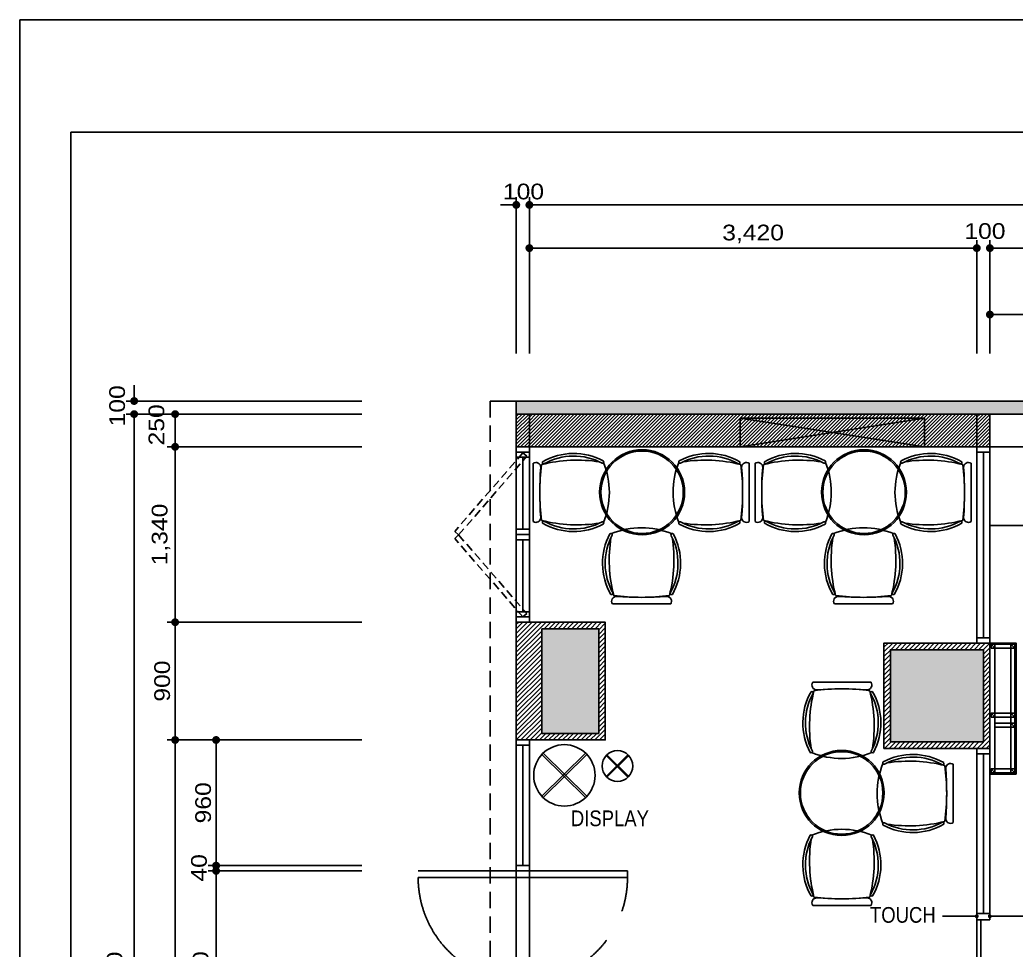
# Model space of a CAD drawing. Extents: x 700607 to 725777, y -92033 to -74213.
# Drawn here: x 700607 to 708221, y -81320 to -74213 of the extents above; entities that cross this region are included whole.
import ezdxf

# ---------------------------------------------------------------- set-up
doc = ezdxf.new("R2010")
doc.units = 0
doc.header["$MEASUREMENT"] = 0
for name, pattern in [('CENTER', [65, 60, -2, 1, -2]), ('CENTER2', [1.125, 0.75, -0.125, 0.125, -0.125]), ('DASHED', [0.75, 0.5, -0.25]), ('HIDDEN2', [0.1875, 0.125, -0.0625])]:
    doc.linetypes.add(name, pattern=pattern)
doc.layers.get('0').update_dxf_attribs({"linetype": 'CONTINUOUS'})
doc.layers.get('DEFPOINTS').update_dxf_attribs({"linetype": 'CONTINUOUS'})
for name, color, linetype in [('253dim', 253, 'CONTINUOUS'), ('C200-CEN', 2, 'CENTER'), ('CONTINU', 7, 'CONTINUOUS'), ('DOOR', 6, 'CONTINUOUS'), ('FUR', 6, 'CONTINUOUS'), ('NO', 3, 'CONTINUOUS'), ('PLANT-03-SMLINE', 1, 'CONTINUOUS'), ('SH', 3, 'CONTINUOUS'), ('TEXT', 7, 'CONTINUOUS'), ('WAL', 3, 'CONTINUOUS'), ('WALL', 2, 'CONTINUOUS'), ('마감선', 150, 'CONTINUOUS'), ('바닥타일', 9, 'CONTINUOUS'), ('자재선', 120, 'CONTINUOUS')]:
    doc.layers.add(name, color=color, linetype=linetype)
doc.styles.add('A3', font='', dxfattribs={"width": 0.9, "height": 100})
doc.styles.add('울릉도L', font='', dxfattribs={"width": 1.2})
doc.styles.get('A3').set_extended_font_data('HY울릉도L')
doc.styles.get('울릉도L').set_extended_font_data('HY울릉도L')
doc.dimstyles.new('CH60', dxfattribs={"dimscale": 60, "dimtxt": 2, "dimasz": 1, "dimexe": 1, "dimexo": 2, "dimgap": 0.6, "dimtad": 1, "dimdec": 0, "dimzin": 0, "dimdsep": 46, "dimlunit": 6, "dimtxsty": '울릉도L', "dimblk": 'DOT', "dimcen": 5, "dimclrd": 5, "dimclre": 5, "dimclrt": 7, "dimadec": 0, "dimazin": 0, "dimtfac": 1, "dimtdec": 0, "dimtix": 1, "dimtofl": 0, "dimtmove": 2, "dimatfit": 3, "dimldrblk": 'DOT', "dimfxl": 1, "dimtolj": 1, "dimtzin": 0, "dimarcsym": 0})
pattern_1 = [(45, (669676.592, -80995.892), (-13.258252, 13.258252), [])]

# ---------------------------------------------------------------- blocks, each defined once
blk = doc.blocks.new('A$C407D77B5')
at = {"layer": '바닥타일', "color": 8, "ltscale": 500}
for p, q in [((264, 270), (41.8, 49.9)), ((41.8, 262.9), (264, 42.8)), ((48.8, 270), (271.1, 49.9)), ((271.1, 262.9), (48.8, 42.8))]:
    blk.add_line(p, q, dxfattribs=at)
at = {"layer": '바닥타일', "color": 6}
blk.add_circle((156.4, 156.4), 156.4, dxfattribs=at)
blk = doc.blocks.new('_DOT')
at = {"color": 0, "linetype": 'ByBlock'}
blk.add_line((-0.5, 0), (-1, 0), dxfattribs=at)
at = {"color": 0, "linetype": 'ByBlock', "const_width": 0.5}
blk.add_lwpolyline([(-0.25, 0, 1), (0.25, 0, 1)], format="xyb", close=True, dxfattribs=at)
blk = doc.blocks.new('*D49')
at = {"layer": '253dim', "color": 5, "lineweight": -2, "transparency": 16777216}
for p, q in [((703220, -77224.8), (701420.4, -77224.8)), ((701480.4, -77284.8), (701480.4, -85704.9)), ((703220, -85764.9), (701420.4, -85764.9))]:
    blk.add_line(p, q, dxfattribs=at)
at = {"layer": 'DEFPOINTS', "color": 0, "transparency": 16777216}
for p in [(703340, -77224.8), (701480.4, -85764.9), (703340, -85764.9)]:
    blk.add_point(p, dxfattribs=at)
at = {"layer": '253dim', "color": 5, "lineweight": -2, "transparency": 16777216, "xscale": 60, "yscale": 60, "zscale": 60}
for p, rotation in [((701480.4, -77224.8), 90), ((701480.4, -85764.9), 270)]:
    blk.add_blockref('_DOT', p, dxfattribs=dict(at, rotation=rotation))
at = {"layer": '253dim', "color": 7, "transparency": 16777216, "insert": (701341.6, -81567.8), "char_height": 120, "attachment_point": 5, "rotation": 90, "style": '울릉도L'}
blk.add_mtext('\\A1;8,540', dxfattribs=at)
blk = doc.blocks.new('*D50')
at = {"layer": '253dim', "color": 5, "lineweight": -2, "transparency": 16777216}
for p, q in [((703220, -79714.9), (701733.6, -79714.9)), ((701793.6, -79774.9), (701793.6, -85159.9)), ((703220, -85219.9), (701733.6, -85219.9))]:
    blk.add_line(p, q, dxfattribs=at)
at = {"layer": 'DEFPOINTS', "color": 0, "transparency": 16777216}
for p in [(703340, -79714.9), (701793.6, -85219.9), (703340, -85219.9)]:
    blk.add_point(p, dxfattribs=at)
at = {"layer": '253dim', "color": 5, "lineweight": -2, "transparency": 16777216, "xscale": 60, "yscale": 60, "zscale": 60}
for p, rotation in [((701793.6, -79714.9), 90), ((701793.6, -85219.9), 270)]:
    blk.add_blockref('_DOT', p, dxfattribs=dict(at, rotation=rotation))
at = {"layer": '253dim', "color": 7, "transparency": 16777216, "insert": (701685.8, -82467.4), "char_height": 120, "attachment_point": 5, "rotation": 90, "style": '울릉도L'}
blk.add_mtext('\\A1;5,505', dxfattribs=at)
blk = doc.blocks.new('*D51')
at = {"layer": '253dim', "color": 5, "lineweight": -2, "transparency": 16777216}
for p, q in [((703220, -80714.9), (702046.8, -80714.9)), ((702106.8, -80774.9), (702106.8, -82354.9)), ((703220, -82414.9), (702046.8, -82414.9))]:
    blk.add_line(p, q, dxfattribs=at)
at = {"layer": 'DEFPOINTS', "color": 0, "transparency": 16777216}
for p in [(703340, -80714.9), (702106.8, -82414.9), (703340, -82414.9)]:
    blk.add_point(p, dxfattribs=at)
at = {"layer": '253dim', "color": 5, "lineweight": -2, "transparency": 16777216, "xscale": 60, "yscale": 60, "zscale": 60}
for p, rotation in [((702106.8, -80714.9), 90), ((702106.8, -82414.9), 270)]:
    blk.add_blockref('_DOT', p, dxfattribs=dict(at, rotation=rotation))
at = {"layer": '253dim', "color": 7, "transparency": 16777216, "insert": (701999, -81564.9), "char_height": 120, "attachment_point": 5, "rotation": 90, "style": '울릉도L'}
blk.add_mtext('\\A1;1,700', dxfattribs=at)
blk = doc.blocks.new('*D57')
at = {"layer": '253dim', "color": 5, "lineweight": -2, "transparency": 16777216}
for p, q in [((703220, -77474.8), (701733.6, -77474.8)), ((701793.6, -77534.8), (701793.6, -78754.9)), ((703220, -78814.9), (701733.6, -78814.9))]:
    blk.add_line(p, q, dxfattribs=at)
at = {"layer": 'DEFPOINTS', "color": 0, "transparency": 16777216}
for p in [(703340, -77474.8), (701793.6, -78814.9), (703340, -78814.9)]:
    blk.add_point(p, dxfattribs=at)
at = {"layer": '253dim', "color": 5, "lineweight": -2, "transparency": 16777216, "xscale": 60, "yscale": 60, "zscale": 60}
for p, rotation in [((701793.6, -77474.8), 90), ((701793.6, -78814.9), 270)]:
    blk.add_blockref('_DOT', p, dxfattribs=dict(at, rotation=rotation))
at = {"layer": '253dim', "color": 7, "transparency": 16777216, "insert": (701685.7, -78144.8), "char_height": 120, "attachment_point": 5, "rotation": 90, "style": '울릉도L'}
blk.add_mtext('\\A1;1,340', dxfattribs=at)
blk = doc.blocks.new('*D58')
at = {"layer": '253dim', "color": 5, "lineweight": -2, "transparency": 16777216}
for p, q in [((703220, -79714.9), (702046.8, -79714.9)), ((702106.8, -79774.9), (702106.8, -80614.9)), ((703220, -80674.9), (702046.8, -80674.9))]:
    blk.add_line(p, q, dxfattribs=at)
at = {"layer": 'DEFPOINTS', "color": 0, "transparency": 16777216}
for p in [(703340, -79714.9), (702106.8, -80674.9), (703340, -80674.9)]:
    blk.add_point(p, dxfattribs=at)
at = {"layer": '253dim', "color": 5, "lineweight": -2, "transparency": 16777216, "xscale": 60, "yscale": 60, "zscale": 60}
for p, rotation in [((702106.8, -79714.9), 90), ((702106.8, -80674.9), 270)]:
    blk.add_blockref('_DOT', p, dxfattribs=dict(at, rotation=rotation))
at = {"layer": '253dim', "color": 7, "transparency": 16777216, "insert": (702008.2, -80194.9), "char_height": 120, "attachment_point": 5, "rotation": 90, "style": '울릉도L'}
blk.add_mtext('\\A1;960', dxfattribs=at)
blk = doc.blocks.new('*D59')
at = {"layer": '253dim', "color": 5, "lineweight": -2, "transparency": 16777216}
for p, q in [((702106.8, -80614.9), (702106.8, -80554.9)), ((703220, -80674.9), (702046.8, -80674.9)), ((703220, -80714.9), (702046.8, -80714.9)), ((702106.8, -80774.9), (702106.8, -80834.9))]:
    blk.add_line(p, q, dxfattribs=at)
at = {"layer": 'DEFPOINTS', "color": 0, "transparency": 16777216}
for p in [(703340, -80674.9), (702106.8, -80714.9), (703340, -80714.9)]:
    blk.add_point(p, dxfattribs=at)
at = {"layer": '253dim', "color": 5, "lineweight": -2, "transparency": 16777216, "xscale": 60, "yscale": 60, "zscale": 60}
for p, rotation in [((702106.8, -80674.9), 270), ((702106.8, -80714.9), 90)]:
    blk.add_blockref('_DOT', p, dxfattribs=dict(at, rotation=rotation))
at = {"layer": '253dim', "color": 7, "transparency": 16777216, "insert": (701976.2, -80692), "char_height": 120, "attachment_point": 5, "rotation": 90, "style": '울릉도L'}
blk.add_mtext('\\A1;40', dxfattribs=at)
blk = doc.blocks.new('*D60')
at = {"layer": '253dim', "color": 5, "lineweight": -2, "transparency": 16777216}
for p, q in [((703220, -78814.9), (701733.6, -78814.9)), ((701793.6, -78874.9), (701793.6, -79654.9)), ((703220, -79714.9), (701733.6, -79714.9))]:
    blk.add_line(p, q, dxfattribs=at)
at = {"layer": 'DEFPOINTS', "color": 0, "transparency": 16777216}
for p in [(703340, -78814.9), (701793.6, -79714.9), (703340, -79714.9)]:
    blk.add_point(p, dxfattribs=at)
at = {"layer": '253dim', "color": 5, "lineweight": -2, "transparency": 16777216, "xscale": 60, "yscale": 60, "zscale": 60}
for p, rotation in [((701793.6, -78814.9), 90), ((701793.6, -79714.9), 270)]:
    blk.add_blockref('_DOT', p, dxfattribs=dict(at, rotation=rotation))
at = {"layer": '253dim', "color": 7, "transparency": 16777216, "insert": (701695, -79264.9), "char_height": 120, "attachment_point": 5, "rotation": 90, "style": '울릉도L'}
blk.add_mtext('\\A1;900', dxfattribs=at)
blk = doc.blocks.new('*D61')
at = {"layer": '253dim', "color": 5, "lineweight": -2, "transparency": 16777216}
for p, q in [((701480.4, -77064.8), (701480.4, -77004.8)), ((703220, -77124.8), (701420.4, -77124.8)), ((703220, -77224.8), (701420.4, -77224.8)), ((701480.4, -77284.8), (701480.4, -77344.8))]:
    blk.add_line(p, q, dxfattribs=at)
at = {"layer": 'DEFPOINTS', "color": 0, "transparency": 16777216}
for p in [(703340, -77124.8), (701480.4, -77224.8), (703340, -77224.8)]:
    blk.add_point(p, dxfattribs=at)
at = {"layer": '253dim', "color": 5, "lineweight": -2, "transparency": 16777216, "xscale": 60, "yscale": 60, "zscale": 60}
for p, rotation in [((701480.4, -77124.8), 270), ((701480.4, -77224.8), 90)]:
    blk.add_blockref('_DOT', p, dxfattribs=dict(at, rotation=rotation))
at = {"layer": '253dim', "color": 7, "transparency": 16777216, "insert": (701350.9, -77161.7), "char_height": 120, "attachment_point": 5, "rotation": 90, "style": '울릉도L'}
blk.add_mtext('\\A1;100', dxfattribs=at)
blk = doc.blocks.new('*D62')
at = {"layer": '253dim', "color": 5, "lineweight": -2, "transparency": 16777216}
for p, q in [((703220, -77224.8), (701733.6, -77224.8)), ((701793.6, -77284.8), (701793.6, -77414.8)), ((703220, -77474.8), (701733.6, -77474.8))]:
    blk.add_line(p, q, dxfattribs=at)
at = {"layer": 'DEFPOINTS', "color": 0, "transparency": 16777216}
for p in [(703340, -77224.8), (701793.6, -77474.8), (703340, -77474.8)]:
    blk.add_point(p, dxfattribs=at)
at = {"layer": '253dim', "color": 5, "lineweight": -2, "transparency": 16777216, "xscale": 60, "yscale": 60, "zscale": 60}
for p, rotation in [((701793.6, -77224.8), 90), ((701793.6, -77474.8), 270)]:
    blk.add_blockref('_DOT', p, dxfattribs=dict(at, rotation=rotation))
at = {"layer": '253dim', "color": 7, "transparency": 16777216, "insert": (701651.1, -77307), "char_height": 120, "attachment_point": 5, "rotation": 90, "style": '울릉도L'}
blk.add_mtext('\\A1;250', dxfattribs=at)
blk = doc.blocks.new('A$C3B675E7B')
at = {"layer": 'C200-CEN', "color": 3, "linetype": 'Continuous'}
for p, q in [((0, 2365.1), (0, 2315.1)), ((0, 2315.1), (0, 2365.1)), ((0, 50), (100, 50)), ((0, 0), (0, 50)), ((100, 50), (100, 0)), ((100, 0), (0, 0))]:
    blk.add_line(p, q, dxfattribs=at)
at = {"layer": 'CONTINU', "color": 3}
for p, q in [((0, 2365.1), (100, 2365.1)), ((0, 2365.1), (100, 2365.1)), ((100, 2365.1), (100, 2315.1)), ((100, 2315.1), (100, 2365.1)), ((0, 2315.1), (100, 2315.1)), ((0, 2315.1), (100, 2315.1))]:
    blk.add_line(p, q, dxfattribs=at)
at = {"layer": 'NO', "color": 3, "linetype": 'Continuous'}
for p, q in [((100, 2365.1), (100, 2315.1)), ((100, 2315.1), (100, 2365.1)), ((100, 2315.1), (0, 2315.1))]:
    blk.add_line(p, q, dxfattribs=at)
at = {"layer": 'PLANT-03-SMLINE', "color": 1, "linetype": 'DASHED', "ltscale": 60}
blk.add_line((0, 2310.1), (0, 1150), dxfattribs=at)
at = {"layer": 'PLANT-03-SMLINE', "color": 1, "linetype": 'Continuous'}
blk.add_line((100, 2315), (100, 1150), dxfattribs=at)
at = {"layer": 'SH', "color": 1}
for p, q in [((31.8, 2310.1), (0, 2310.1)), ((31.8, 1150), (31.8, 2315)), ((0, 50), (0, 1150)), ((31.8, 1150), (0, 1150)), ((31.8, 50), (31.8, 1150))]:
    blk.add_line(p, q, dxfattribs=at)
at = {"layer": 'SH'}
blk.add_line((65.9, 2315), (65.9, 1150), dxfattribs=at)
blk.add_lwpolyline([(31.8, 1150), (100, 1150), (100, 1100), (31.8, 1100)], close=True, dxfattribs=at)
at = {"layer": 'SH', "const_width": 7.94}
blk.add_lwpolyline([(67.6, 403.1), (67.6, 617.7), (106.9, 560.3)], dxfattribs=at)
blk = doc.blocks.new('A$C3C082F64')
at = {"color": 0}
blk.add_line((521, 582.1), (75.2, 582.1), dxfattribs=at)
for centre, radius, start, end in [((106.7, 561.7), 37.5, 147.10285, 271.10948), ((489.5, 561.7), 37.5, 268.9821, 32.89838), ((1158.6, 245.6), 1107.7, 165.77596, 188.88485), ((298.1, -1099.3), 1631, 82.48602, 97.51398), ((298.1, -1878.9), 2410.7, 85.46244, 94.53756), ((-563.8, 245.4), 1109.1, 351.14199, 14.21445), ((297.4, 614.4), 614.4, 248.13962, 291.94873)]:
    blk.add_arc(centre, radius, start, end, dxfattribs=at)
at = {"layer": 'WAL', "color": 0}
for p, q in [((274, 531.8), (274, 531.8)), ((312.6, 531.4), (312.6, 531.3))]:
    blk.add_line(p, q, dxfattribs=at)
at = {"layer": 'WALL', "color": 5, "linetype": 'Continuous'}
for centre, radius, start, end in [((480.9, 271.9), 481.2, 150.3578, 207.95955), ((480.9, 271.9), 461.2, 150.3578, 207.95955), ((68.4, 499), 12.2, 7.83301, 117.64217), ((527.8, 499), 12.2, 62.35783, 172.16699), ((115.3, 271.9), 461.2, 332.04045, 29.6422), ((115.3, 271.9), 481.2, 332.04045, 29.6422), ((63.6, 53.1), 10.2, 221.72764, 17.38324), ((532.6, 53.1), 10.2, 162.61676, 318.27236)]:
    blk.add_arc(centre, radius, start, end, dxfattribs=at)
blk = doc.blocks.new('A$C78372581')
at = {"layer": 'FUR', "linetype": 'Continuous'}
blk.add_circle((325, 325), 325, dxfattribs=at)
at = {"layer": 'FUR', "color": 9, "linetype": 'Continuous'}
blk.add_circle((325, 325), 315, dxfattribs=at)
blk = doc.blocks.new('A$C63BB67F7')
at = {"layer": 'WALL', "color": 7, "linetype": 'Continuous', "xscale": -1, "rotation": 270}
blk.add_blockref('A$C3C082F64', (0, 0.2), dxfattribs=at)
blk = doc.blocks.new('A$C166A4094')
at = {"layer": 'WALL', "color": 7, "linetype": 'Continuous', "xscale": -1, "rotation": 89.99999999994971}
blk.add_blockref('A$C3C082F64', (582.1, 1149.7), dxfattribs=at)
at = {"layer": 'WALL', "color": 9, "linetype": 'Continuous', "rotation": 179.9999999999498}
blk.add_blockref('A$C78372581', (1157.3, 1178.1), dxfattribs=at)
at = {"layer": 'WALL', "color": 7, "linetype": 'Continuous', "rotation": 269.9999999999498}
for name, p in [('A$C3C082F64', (1069.1, 1149.7)), ('A$C63BB67F7', (530.1, 582.1))]:
    blk.add_blockref(name, p, dxfattribs=at)
blk = doc.blocks.new('A$C56953F51')
at = {"layer": 'WALL', "color": 9, "linetype": 'Continuous'}
for p, q in [((50, 670), (50, 1220)), ((0, 630), (0, 0)), ((0, 630), (0, 590)), ((100, 630), (0, 630)), ((100, 630), (0, 630)), ((50, 630), (50, 630)), ((100, 0), (100, 630)), ((100, 590), (100, 630)), ((0, 590), (100, 590)), ((50, 40), (50, 590)), ((0, 0), (100, 0))]:
    blk.add_line(p, q, dxfattribs=at)
for points in [[(0, 630), (100, 630), (100, 1260), (0, 1260)], [(0, 1220), (100, 1220), (100, 1260), (0, 1260)], [(0, 630), (100, 630), (100, 670), (0, 670)], [(0, 0), (100, 0), (100, 40), (0, 40)]]:
    blk.add_lwpolyline(points, close=True, dxfattribs=at)
blk = doc.blocks.new('A$C055F57D1')
at = {"layer": 'WALL', "color": 7, "linetype": 'Continuous'}
for name, p in [('A$C3C082F64', (28.4, 1123.2)), ('A$C63BB67F7', (596, 557.2))]:
    blk.add_blockref(name, p, dxfattribs=at)
at = {"layer": 'WALL', "color": 9, "linetype": 'Continuous', "rotation": 270}
blk.add_blockref('A$C78372581', (0, 1184.3), dxfattribs=at)
at = {"layer": 'WALL', "color": 7, "linetype": 'Continuous', "xscale": -1, "rotation": 180}
blk.add_blockref('A$C3C082F64', (28.4, 582.1), dxfattribs=at)
blk = doc.blocks.new('A$C01577682')
at = {"layer": 'WALL', "color": 9, "linetype": 'Continuous'}
blk.add_blockref('A$C055F57D1', (0, 0), dxfattribs=at)
blk = doc.blocks.new('*D105')
at = {"layer": '253dim', "color": 5, "lineweight": -2, "transparency": 16777216}
for p, q in [((708021.1, -76761.5), (708021.1, -75896.5)), ((717690.6, -76761.5), (717690.6, -75896.5)), ((708081.1, -75956.5), (717630.6, -75956.5))]:
    blk.add_line(p, q, dxfattribs=at)
at = {"layer": 'DEFPOINTS', "color": 0, "transparency": 16777216}
for p in [(717690.6, -75956.5), (708021.1, -76881.5), (717690.6, -76881.5)]:
    blk.add_point(p, dxfattribs=at)
at = {"layer": '253dim', "color": 5, "lineweight": -2, "transparency": 16777216, "xscale": 60, "yscale": 60, "zscale": 60, "rotation": 180}
blk.add_blockref('_DOT', (708021.1, -75956.5), dxfattribs=at)
at = {"layer": '253dim', "color": 5, "lineweight": -2, "transparency": 16777216, "xscale": 60, "yscale": 60, "zscale": 60}
blk.add_blockref('_DOT', (717690.6, -75956.5), dxfattribs=at)
at = {"layer": '253dim', "color": 7, "transparency": 16777216, "insert": (712131.1, -75835.2), "char_height": 120, "attachment_point": 5, "style": '울릉도L'}
blk.add_mtext('\\A1;9,670', dxfattribs=at)
blk = doc.blocks.new('*D106')
at = {"layer": '253dim', "color": 5, "lineweight": -2, "transparency": 16777216}
for p, q in [((704501.1, -76761.5), (704501.1, -75566.2)), ((722135.6, -76761.5), (722135.6, -75566.2)), ((704561.1, -75626.2), (722075.6, -75626.2))]:
    blk.add_line(p, q, dxfattribs=at)
at = {"layer": 'DEFPOINTS', "color": 0, "transparency": 16777216}
for p in [(722135.6, -75626.2), (704501.1, -76881.5), (722135.6, -76881.5)]:
    blk.add_point(p, dxfattribs=at)
at = {"layer": '253dim', "color": 5, "lineweight": -2, "transparency": 16777216, "xscale": 60, "yscale": 60, "zscale": 60, "rotation": 180}
blk.add_blockref('_DOT', (704501.1, -75626.2), dxfattribs=at)
at = {"layer": '253dim', "color": 5, "lineweight": -2, "transparency": 16777216, "xscale": 60, "yscale": 60, "zscale": 60}
blk.add_blockref('_DOT', (722135.6, -75626.2), dxfattribs=at)
at = {"layer": '253dim', "color": 7, "transparency": 16777216, "insert": (713318.3, -75518.3), "char_height": 120, "attachment_point": 5, "style": '울릉도L'}
blk.add_mtext('\\A1;17,634', dxfattribs=at)
blk = doc.blocks.new('*D108')
at = {"layer": '253dim', "color": 5, "lineweight": -2, "transparency": 16777216}
for p, q in [((707921.1, -76761.5), (707921.1, -75896.5)), ((708021.1, -76761.5), (708021.1, -75896.5)), ((707861.1, -75956.5), (707801.1, -75956.5)), ((708081.1, -75956.5), (708141.1, -75956.5))]:
    blk.add_line(p, q, dxfattribs=at)
at = {"layer": 'DEFPOINTS', "color": 0, "transparency": 16777216}
for p in [(708021.1, -75956.5), (707921.1, -76881.5), (708021.1, -76881.5)]:
    blk.add_point(p, dxfattribs=at)
at = {"layer": '253dim', "color": 5, "lineweight": -2, "transparency": 16777216, "xscale": 60, "yscale": 60, "zscale": 60}
blk.add_blockref('_DOT', (707921.1, -75956.5), dxfattribs=at)
at = {"layer": '253dim', "color": 5, "lineweight": -2, "transparency": 16777216, "xscale": 60, "yscale": 60, "zscale": 60, "rotation": 180}
blk.add_blockref('_DOT', (708021.1, -75956.5), dxfattribs=at)
at = {"layer": '253dim', "color": 7, "transparency": 16777216, "insert": (707983.3, -75826.8), "char_height": 120, "attachment_point": 5, "style": '울릉도L'}
blk.add_mtext('\\A1;100', dxfattribs=at)
blk = doc.blocks.new('*D109')
at = {"layer": '253dim', "color": 5, "lineweight": -2, "transparency": 16777216}
for p, q in [((704401.1, -76761.5), (704401.1, -75566.2)), ((704501.1, -76761.5), (704501.1, -75566.2)), ((704341.1, -75626.2), (704281.1, -75626.2)), ((704561.1, -75626.2), (704621.1, -75626.2))]:
    blk.add_line(p, q, dxfattribs=at)
at = {"layer": 'DEFPOINTS', "color": 0, "transparency": 16777216}
for p in [(704401.1, -75626.2), (704401.1, -76881.5), (704501.1, -76881.5)]:
    blk.add_point(p, dxfattribs=at)
at = {"layer": '253dim', "color": 5, "lineweight": -2, "transparency": 16777216, "xscale": 60, "yscale": 60, "zscale": 60}
blk.add_blockref('_DOT', (704401.1, -75626.2), dxfattribs=at)
at = {"layer": '253dim', "color": 5, "lineweight": -2, "transparency": 16777216, "xscale": 60, "yscale": 60, "zscale": 60, "rotation": 180}
blk.add_blockref('_DOT', (704501.1, -75626.2), dxfattribs=at)
at = {"layer": '253dim', "color": 7, "transparency": 16777216, "insert": (704456.2, -75524.8), "char_height": 120, "attachment_point": 5, "style": '울릉도L'}
blk.add_mtext('\\A1;100', dxfattribs=at)
blk = doc.blocks.new('*D110')
at = {"layer": '253dim', "color": 5, "lineweight": -2, "transparency": 16777216}
for p, q in [((704501.1, -76761.5), (704501.1, -75896.5)), ((707921.1, -76761.5), (707921.1, -75896.5)), ((704561.1, -75956.5), (707861.1, -75956.5))]:
    blk.add_line(p, q, dxfattribs=at)
at = {"layer": 'DEFPOINTS', "color": 0, "transparency": 16777216}
for p in [(707921.1, -75956.5), (704501.1, -76881.5), (707921.1, -76881.5)]:
    blk.add_point(p, dxfattribs=at)
at = {"layer": '253dim', "color": 5, "lineweight": -2, "transparency": 16777216, "xscale": 60, "yscale": 60, "zscale": 60, "rotation": 180}
blk.add_blockref('_DOT', (704501.1, -75956.5), dxfattribs=at)
at = {"layer": '253dim', "color": 5, "lineweight": -2, "transparency": 16777216, "xscale": 60, "yscale": 60, "zscale": 60}
blk.add_blockref('_DOT', (707921.1, -75956.5), dxfattribs=at)
at = {"layer": '253dim', "color": 7, "transparency": 16777216, "insert": (706211.1, -75848.5), "char_height": 120, "attachment_point": 5, "style": '울릉도L'}
blk.add_mtext('\\A1;3,420', dxfattribs=at)
blk = doc.blocks.new('*D111')
at = {"layer": '253dim', "color": 5, "lineweight": -2, "transparency": 16777216}
for p, q in [((708021.1, -76761.5), (708021.1, -76404.2)), ((714481.1, -76761.5), (714481.1, -76404.2)), ((714421.1, -76464.2), (708081.1, -76464.2))]:
    blk.add_line(p, q, dxfattribs=at)
at = {"layer": 'DEFPOINTS', "color": 0, "transparency": 16777216}
for p in [(708021.1, -76464.2), (708021.1, -76881.5), (714481.1, -76881.5)]:
    blk.add_point(p, dxfattribs=at)
at = {"layer": '253dim', "color": 5, "lineweight": -2, "transparency": 16777216, "xscale": 60, "yscale": 60, "zscale": 60, "rotation": 180}
blk.add_blockref('_DOT', (708021.1, -76464.2), dxfattribs=at)
at = {"layer": '253dim', "color": 5, "lineweight": -2, "transparency": 16777216, "xscale": 60, "yscale": 60, "zscale": 60}
blk.add_blockref('_DOT', (714481.1, -76464.2), dxfattribs=at)
at = {"layer": '253dim', "color": 7, "transparency": 16777216, "insert": (711251.1, -76356.4), "char_height": 120, "attachment_point": 5, "style": '울릉도L'}
blk.add_mtext('\\A1;6,460', dxfattribs=at)

msp = doc.modelspace()

# ---------------------------------------------------------------- hatches: boundary and pattern name
at = {"layer": 'WALL', "linetype": 'Continuous'}
for points in [[(709962.7, -77124.9), (704401.1, -77124.9), (704401.1, -77224.9), (704501.1, -77224.9), (709962.7, -77224.9)], [(704596.1, -79664.9), (705031.1, -79664.9), (705031.1, -78864.9), (704596.1, -78864.9)], [(707971.1, -79729.9), (707971.1, -79024.9), (707261.1, -79024.9), (707261.1, -79729.9)]]:
    msp.add_hatch(color=9, dxfattribs=at).paths.add_polyline_path(points)
h = msp.add_hatch(dxfattribs=at)
h.set_pattern_fill('ANSI31', color=8, scale=150, style=0)
h.set_pattern_definition(pattern_1)
h.paths.add_polyline_path([(704501.1, -77224.9), (704401.1, -77224.9), (704401.1, -77474.9), (704501.1, -77474.9)])
h = msp.add_hatch(dxfattribs=at)
h.set_pattern_fill('ANSI31', color=8, scale=150, style=0)
h.set_pattern_definition(pattern_1)
h.paths.add_polyline_path([(704501.1, -77224.9), (704501.1, -77474.9), (707921.1, -77474.9), (707921.1, -77224.9)])
h = msp.add_hatch(dxfattribs=at)
h.set_pattern_fill('ANSI31', color=8, scale=150, style=0)
h.set_pattern_definition(pattern_1)
h.paths.add_polyline_path([(708021.1, -77224.9), (707921.1, -77224.9), (707921.1, -77474.9), (708021.1, -77474.9)])
h = msp.add_hatch(dxfattribs=at)
h.set_pattern_fill('ANSI31', color=9, scale=200, angle=360, style=0)
h.set_pattern_definition([(45, (696507.55, -79688.55), (-17.67767, 17.67767), [])])
h.paths.add_polyline_path([(704401.1, -79714.9), (705081.1, -79714.9), (705081.1, -78814.9), (704401.1, -78814.9)])
h.paths.add_polyline_path([(704596.1, -78864.9), (705031.1, -78864.9), (705031.1, -79664.9), (704596.1, -79664.9)], flags=16)
h = msp.add_hatch(dxfattribs=at)
h.set_pattern_fill('ANSI31', color=9, scale=200, angle=360, style=0)
h.set_pattern_definition([(45, (696417.55, -79688.55), (-17.67767, 17.67767), [])])
h.paths.add_polyline_path([(707211.1, -78974.9), (707211.1, -79779.9), (708021.1, -79779.9), (708021.1, -78974.9)])
h.paths.add_polyline_path([(707971.1, -79024.9), (707971.1, -79729.9), (707261.1, -79729.9), (707261.1, -79024.9)], flags=16)

# ---------------------------------------------------------------- linework, layer by layer
at = {"color": 2}
msp.add_lwpolyline([(700996.6, -75069.7), (724491.4, -75069.7), (724491.4, -91852.9), (700996.6, -91852.9)], close=True, dxfattribs=at)
at = {"layer": 'C200-CEN', "color": 4, "linetype": 'Continuous', "ltscale": 80}
for p, q in [((703651.1, -80714.9), (705251.1, -80714.9)), ((705251.1, -80764.9), (703651.1, -80764.9))]:
    msp.add_line(p, q, dxfattribs=at)
at = {"layer": 'C200-CEN', "color": 4, "linetype": 'HIDDEN2', "ltscale": 500}
for points in [[(704451.1, -77521.1), (703930.3, -78121.8), (703960.5, -78148), (704481.3, -77547.3)], [(704451.1, -78774.9), (703930.3, -78174.2), (703960.5, -78148), (704481.3, -78748.7)]]:
    msp.add_lwpolyline(points, close=True, dxfattribs=at)
at = {"layer": 'C200-CEN', "color": 6, "linetype": 'Continuous'}
msp.add_lwpolyline([(708021.1, -79174.9), (708021.1, -79974.9), (708221.1, -79974.9), (708221.2, -78974.9), (708021.1, -78974.9)], dxfattribs=at)
at = {"layer": 'DEFPOINTS', "color": 8}
for p, q in [((700607.2, -92032.9), (700607.2, -74212.9)), ((700607.2, -74212.9), (700607.2, -92032.9)), ((700607.2, -74212.9), (700607.2, -92032.9)), ((700607.2, -92032.9), (700607.2, -74212.9)), ((700607.2, -92032.9), (700607.2, -74212.9)), ((700607.2, -74212.9), (700607.2, -92032.9)), ((700607.2, -92032.9), (700607.2, -74212.9)), ((700607.2, -92032.9), (700607.2, -74212.9)), ((700607.2, -74212.9), (725776.6, -74212.9)), ((700607.2, -74212.9), (725776.6, -74212.9)), ((700607.2, -74212.9), (725776.6, -74212.9)), ((700607.2, -74212.9), (725776.6, -74212.9)), ((725776.6, -74212.9), (700607.2, -74212.9)), ((701052, -74212.9), (701052, -74212.9)), ((701052, -74212.9), (701052, -74212.9)), ((701052, -74212.9), (701052, -74212.9)), ((701052, -74212.9), (701052, -74212.9))]:
    msp.add_line(p, q, dxfattribs=at)
at = {"layer": 'DEFPOINTS', "color": 9, "linetype": 'Continuous'}
msp.add_line((725776.6, -74212.9), (700607.2, -74212.9), dxfattribs=at)
at = {"layer": 'DOOR', "color": 1, "linetype": 'CENTER2', "ltscale": 2000}
msp.add_arc((704451.1, -80764.9), 800, 180, 360, dxfattribs=at)
at = {"layer": 'WAL', "color": 2, "linetype": 'Continuous'}
for p, q in [((704401.1, -77124.9), (722235.6, -77124.9)), ((704401.1, -77224.9), (704401.1, -77124.9)), ((704401.1, -77224.9), (722135.6, -77224.9)), ((705031.1, -78864.9), (705031.1, -79664.9))]:
    msp.add_line(p, q, dxfattribs=at)
at = {"layer": 'WAL', "color": 8, "linetype": 'Continuous'}
for p, q in [((706111.1, -77254.9), (706111.1, -77474.9)), ((707521.1, -77254.9), (707521.1, -77474.9))]:
    msp.add_line(p, q, dxfattribs=at)
at = {"layer": 'WAL', "color": 6, "linetype": 'Continuous'}
for p, q in [((708020.7, -77474.9), (717690.6, -77474.9)), ((708020.7, -78074.9), (717690.6, -78074.9))]:
    msp.add_line(p, q, dxfattribs=at)
at = {"layer": 'WAL', "color": 3, "linetype": 'Continuous'}
for p, q in [((704501.1, -79754.9), (704401.1, -79754.9)), ((704501.1, -80714.9), (704401.1, -80714.9))]:
    msp.add_line(p, q, dxfattribs=at)
msp.add_lwpolyline([(707211.1, -79779.9), (707211.1, -78974.9), (708021.1, -78974.9), (708021.1, -79779.9)], close=True, dxfattribs=at)
at = {"layer": 'WAL', "color": 2, "linetype": 'Continuous'}
msp.add_lwpolyline([(707261.1, -79729.9), (707261.1, -79024.9), (707971.1, -79024.9), (707971.1, -79729.9)], close=True, dxfattribs=at)
at = {"layer": 'WALL', "color": 0, "linetype": 'HIDDEN2', "ltscale": 1000}
msp.add_line((704201.1, -77124.9), (704201.1, -85219.9), dxfattribs=at)
at = {"layer": 'WALL', "color": 0, "linetype": 'Continuous'}
msp.add_line((704401.1, -77124.9), (704201.1, -77124.9), dxfattribs=at)
at = {"layer": 'WALL', "color": 3, "linetype": 'Continuous'}
for p, q in [((704401.1, -77474.9), (704401.1, -77224.9)), ((704501.1, -77474.9), (704501.1, -77224.9)), ((707921.1, -77474.9), (707921.1, -77224.9)), ((708021.1, -77474.9), (708021.1, -77224.9)), ((704501.1, -77474.9), (707921.1, -77474.9)), ((708020.7, -77474.9), (707921.1, -77474.9)), ((707921.1, -77474.9), (707921.1, -77514.9)), ((708021.1, -77514.9), (708021.1, -77474.9)), ((707921.1, -77514.9), (708021.1, -77514.9)), ((707971.1, -78934.9), (707971.1, -77514.9)), ((707921.1, -78974.9), (707921.1, -78934.9)), ((707921.1, -78934.9), (708021.1, -78934.9)), ((708021.1, -78934.9), (708021.1, -78974.9)), ((704401.1, -79714.9), (704501.1, -79714.9)), ((704451.1, -80674.9), (704451.1, -79754.9)), ((707971.1, -81039.9), (707971.1, -79819.9))]:
    msp.add_line(p, q, dxfattribs=at)
at = {"layer": 'WALL', "color": 8, "linetype": 'Continuous'}
for p, q in [((707521.1, -77254.9), (706111.1, -77254.9)), ((707521.1, -77254.9), (706111.1, -77474.9)), ((706111.1, -77254.9), (707521.1, -77474.9))]:
    msp.add_line(p, q, dxfattribs=at)
at = {"layer": 'WALL', "color": 1, "linetype": 'Continuous'}
for p, q in [((707921.1, -78934.9), (707921.1, -77514.9)), ((708021.1, -78934.9), (708021.1, -77514.9)), ((704401.1, -80674.9), (704401.1, -79754.9)), ((704501.1, -79754.9), (704501.1, -80674.9)), ((707921.1, -81039.9), (707921.1, -79819.9)), ((708021.1, -81069.9), (708021.1, -79809.9)), ((707915.5, -81062.2), (707659.9, -81062.2)), ((708283.6, -81061.7), (708027.9, -81061.7))]:
    msp.add_line(p, q, dxfattribs=at)
at = {"layer": 'WALL', "color": 2, "linetype": 'Continuous'}
for p, q in [((705031.1, -78864.9), (704601.1, -78864.9)), ((705031.1, -79664.9), (704601.1, -79664.9))]:
    msp.add_line(p, q, dxfattribs=at)
at = {"layer": 'WALL', "color": 9, "linetype": 'Continuous'}
for p, q in [((704401.1, -80714.9), (704401.1, -82414.9)), ((704501.1, -82414.9), (704501.1, -80714.9))]:
    msp.add_line(p, q, dxfattribs=at)
at = {"layer": 'WALL', "color": 4, "linetype": 'Continuous'}
msp.add_line((705251.1, -80764.9), (705251.1, -80714.9), dxfattribs=at)
at = {"layer": 'WALL', "color": 3, "linetype": 'Continuous'}
for points in [[(704401.1, -77514.9), (704501.1, -77514.9), (704501.1, -77474.9), (704401.1, -77474.9)], [(704401.1, -78814.9), (704501.1, -78814.9), (704501.1, -78774.9), (704401.1, -78774.9)], [(704401.1, -78814.9), (705081.1, -78814.9), (705081.1, -79714.9), (704401.1, -79714.9)], [(704401.1, -79754.9), (704501.1, -79754.9), (704501.1, -79714.9), (704401.1, -79714.9)], [(707921.1, -79819.9), (708021.1, -79819.9), (708021.1, -79779.9), (707921.1, -79779.9)], [(704401.1, -80714.9), (704501.1, -80714.9), (704501.1, -80674.9), (704401.1, -80674.9)]]:
    msp.add_lwpolyline(points, close=True, dxfattribs=at)
at = {"layer": 'WALL', "color": 2, "linetype": 'Continuous'}
msp.add_lwpolyline([(704596.1, -78864.9), (705031.1, -78864.9), (705031.1, -79664.9), (704596.1, -79664.9)], close=True, dxfattribs=at)
at = {"layer": 'WALL', "color": 1, "linetype": 'Continuous', "const_width": 15}
for points in [[(707913, -81062.2, 1), (707928, -81062.2, 1)], [(708012.9, -81061.7, 1), (708027.9, -81061.7, 1)]]:
    msp.add_lwpolyline(points, format="xyb", close=True, dxfattribs=at)
at = {"layer": '마감선', "color": 6}
msp.add_line((708221.2, -78974.9), (708021.1, -78974.9), dxfattribs=at)
at = {"layer": '마감선', "color": 8}
for p, q in [((708182.1, -78983.9), (708060.1, -78983.9)), ((708182.1, -79013.9), (708060.1, -79013.9)), ((708182.1, -79013.9), (708060.1, -79013.9)), ((708182.1, -79013.9), (708060.1, -79013.9)), ((708060.1, -79015.1), (708060.1, -79965.9)), ((708182.2, -79965.9), (708182.2, -79013.9)), ((708212.2, -79965.9), (708212.2, -78974.9)), ((708182.1, -79510.9), (708060.1, -79510.9)), ((708182.1, -79540.9), (708060.1, -79540.9)), ((708182.1, -79540.9), (708060.1, -79540.9)), ((708182.1, -79540.9), (708060.1, -79540.9)), ((708182.1, -79540.9), (708060.1, -79540.9)), ((708182.1, -79585.9), (708060.1, -79585.9)), ((708182.1, -79615.9), (708060.1, -79615.9)), ((708182.1, -79615.9), (708060.1, -79615.9)), ((708182.1, -79615.9), (708060.1, -79615.9)), ((708187.1, -79935.9), (708060.1, -79935.9)), ((708221.1, -79965.9), (708021.1, -79965.9)), ((708221.1, -79974.9), (708021.1, -79974.9)), ((708216.2, -79965.9), (708060.1, -79965.9))]:
    msp.add_line(p, q, dxfattribs=at)
at = {"layer": '자재선', "color": 6}
msp.add_line((708221.2, -78974.9), (708021.2, -78974.9), dxfattribs=at)
at = {"layer": '자재선', "color": 8}
for p, q in [((708030.1, -78983.9), (708060.1, -79013.9)), ((708182.2, -78983.9), (708212.2, -79013.9)), ((708221.1, -79974.9), (708221.2, -78974.9)), ((708030.1, -79510.9), (708060.1, -79540.9)), ((708182.2, -79510.9), (708212.2, -79540.9)), ((708182.2, -79585.9), (708212.2, -79615.9)), ((708030.1, -79935.9), (708060.1, -79965.9)), ((708182.2, -79935.9), (708212.2, -79965.9)), ((708221.2, -79915.9), (708212.2, -79915.9))]:
    msp.add_line(p, q, dxfattribs=at)
for points in [[(708030.1, -79013.9), (708060.1, -79013.9), (708060.1, -78983.9), (708030.1, -78983.9)], [(708182.2, -79013.9), (708212.2, -79013.9), (708212.2, -78983.9), (708182.2, -78983.9)], [(708030.1, -79540.9), (708060.1, -79540.9), (708060.1, -79510.9), (708030.1, -79510.9)], [(708182.2, -79540.9), (708212.2, -79540.9), (708212.2, -79510.9), (708182.2, -79510.9)], [(708182.2, -79615.9), (708212.2, -79615.9), (708212.2, -79585.9), (708182.2, -79585.9)], [(708030.1, -79965.9), (708060.1, -79965.9), (708060.1, -79935.9), (708030.1, -79935.9)], [(708182.2, -79965.9), (708212.2, -79965.9), (708212.2, -79935.9), (708182.2, -79935.9)]]:
    msp.add_lwpolyline(points, close=True, dxfattribs=at)

# ---------------------------------------------------------------- block references
at = {"layer": 'WALL', "color": 7, "linetype": 'Continuous', "xscale": -1, "rotation": 89.99999999994971}
msp.add_blockref('A$C3C082F64', (705112.4, -77525.6), dxfattribs=at)
at = {"layer": 'WALL', "color": 9, "linetype": 'Continuous', "rotation": 179.9999999999498}
msp.add_blockref('A$C78372581', (705687.6, -77497.2), dxfattribs=at)
at = {"layer": 'WALL', "color": 7, "linetype": 'Continuous', "rotation": 269.9999999999498}
for name, p in [('A$C3C082F64', (705599.4, -77525.6)), ('A$C63BB67F7', (705060.4, -78093.2))]:
    msp.add_blockref(name, p, dxfattribs=at)
at = {"layer": 'WALL', "color": 9, "linetype": 'Continuous'}
for name, p in [('A$C166A4094', (706226.6, -78675.3)), ('A$C56953F51', (704401.1, -78774.9)), ('A$C01577682', (706563.1, -80979.1))]:
    msp.add_blockref(name, p, dxfattribs=at)
at = {"layer": 'WALL', "color": 7, "linetype": 'Continuous', "extrusion": (0, 0, -1)}
for p, xscale, yscale, zscale in [((-705003.2, -80219.7, -795), 1.5, 1.5, -1.5), ((-705291.6, -80031, -397.5), 0.75, 0.75, -0.75)]:
    msp.add_blockref('A$C407D77B5', p, dxfattribs=dict(at, xscale=xscale, yscale=yscale, zscale=zscale))
at = {"layer": 'WALL', "color": 9, "linetype": 'Continuous', "xscale": -1, "rotation": 180}
msp.add_blockref('A$C3B675E7B', (707921.1, -81039.9), dxfattribs=at)

# ---------------------------------------------------------------- texts
at = {"layer": 'TEXT', "style": 'A3', "width": 0.9}
for s, p in [('DISPLAY', (704818.2, -80373.4)), ('TOUCH', (707104.5, -81111.4))]:
    msp.add_text(s, height=120, dxfattribs=at).set_placement(p)

# ---------------------------------------------------------------- dimensions: what is measured, and where the dimension line sits
at = {"layer": '253dim'}
for base, p1, p2, picture, middle in [((704401.1, -75626.2), (704501.1, -76881.5), (704401.1, -76881.5), '*D109', (704456.2, -75524.8)), ((708021.1, -75956.5), (707921.1, -76881.5), (708021.1, -76881.5), '*D108', (707983.3, -75826.8)), ((717690.5713286, -75956.4948719), (708021.0713286, -76881.4581633), (717690.5713286, -76881.4581633), '*D105', (712131.0713286, -75835.1782513))]:
    dim = msp.add_linear_dim(base=base, p1=p1, p2=p2, dimstyle='CH60', dxfattribs=at)
    dim.commit()
    dim.dimension.update_dxf_attribs({"geometry": picture, "text_midpoint": middle, "dimtype": 160})
for base, p1, p2, picture, middle in [((722135.5609, -75626.2464), (704501.0713, -76881.4582), (722135.5609, -76881.4582), '*D106', (713318.3161, -75518.2789)), ((707921.1, -75956.5), (704501.1, -76881.5), (707921.1, -76881.5), '*D110', (706211.1, -75848.5)), ((708021.1, -76464.2), (714481.1, -76881.5), (708021.1, -76881.5), '*D111', (711251.1, -76356.4))]:
    dim = msp.add_linear_dim(base=base, p1=p1, p2=p2, dimstyle='CH60', dxfattribs=at)
    dim.commit()
    dim.dimension.update_dxf_attribs({"geometry": picture, "text_midpoint": middle})
for base, p1, p2, picture, middle in [((701480.4, -77224.8), (703340, -77124.8), (703340, -77224.8), '*D61', (701350.9, -77161.7)), ((701480.4, -85764.9), (703340, -77224.8), (703340, -85764.9), '*D49', (701341.6, -81567.8)), ((701793.6, -77474.8), (703340, -77224.8), (703340, -77474.8), '*D62', (701651.1, -77307)), ((702106.8, -80714.9), (703340, -80674.9), (703340, -80714.9), '*D59', (701976.2, -80692))]:
    dim = msp.add_linear_dim(base=base, p1=p1, p2=p2, angle=90, dimstyle='CH60', dxfattribs=at)
    dim.commit()
    dim.dimension.update_dxf_attribs({"geometry": picture, "text_midpoint": middle, "dimtype": 160})
for base, p1, p2, picture, middle in [((701793.6, -78814.9), (703340, -77474.8), (703340, -78814.9), '*D57', (701685.7, -78144.8)), ((701793.6, -79714.9), (703340, -78814.9), (703340, -79714.9), '*D60', (701695, -79264.9)), ((701793.6, -85219.9), (703340, -79714.9), (703340, -85219.9), '*D50', (701685.8, -82467.4)), ((702106.8, -80674.9), (703340, -79714.9), (703340, -80674.9), '*D58', (702008.2, -80194.9)), ((702106.8, -82414.9), (703340, -80714.9), (703340, -82414.9), '*D51', (701999, -81564.9))]:
    dim = msp.add_linear_dim(base=base, p1=p1, p2=p2, angle=90, dimstyle='CH60', dxfattribs=at)
    dim.commit()
    dim.dimension.update_dxf_attribs({"geometry": picture, "text_midpoint": middle})

doc.saveas('drawing.dxf')
